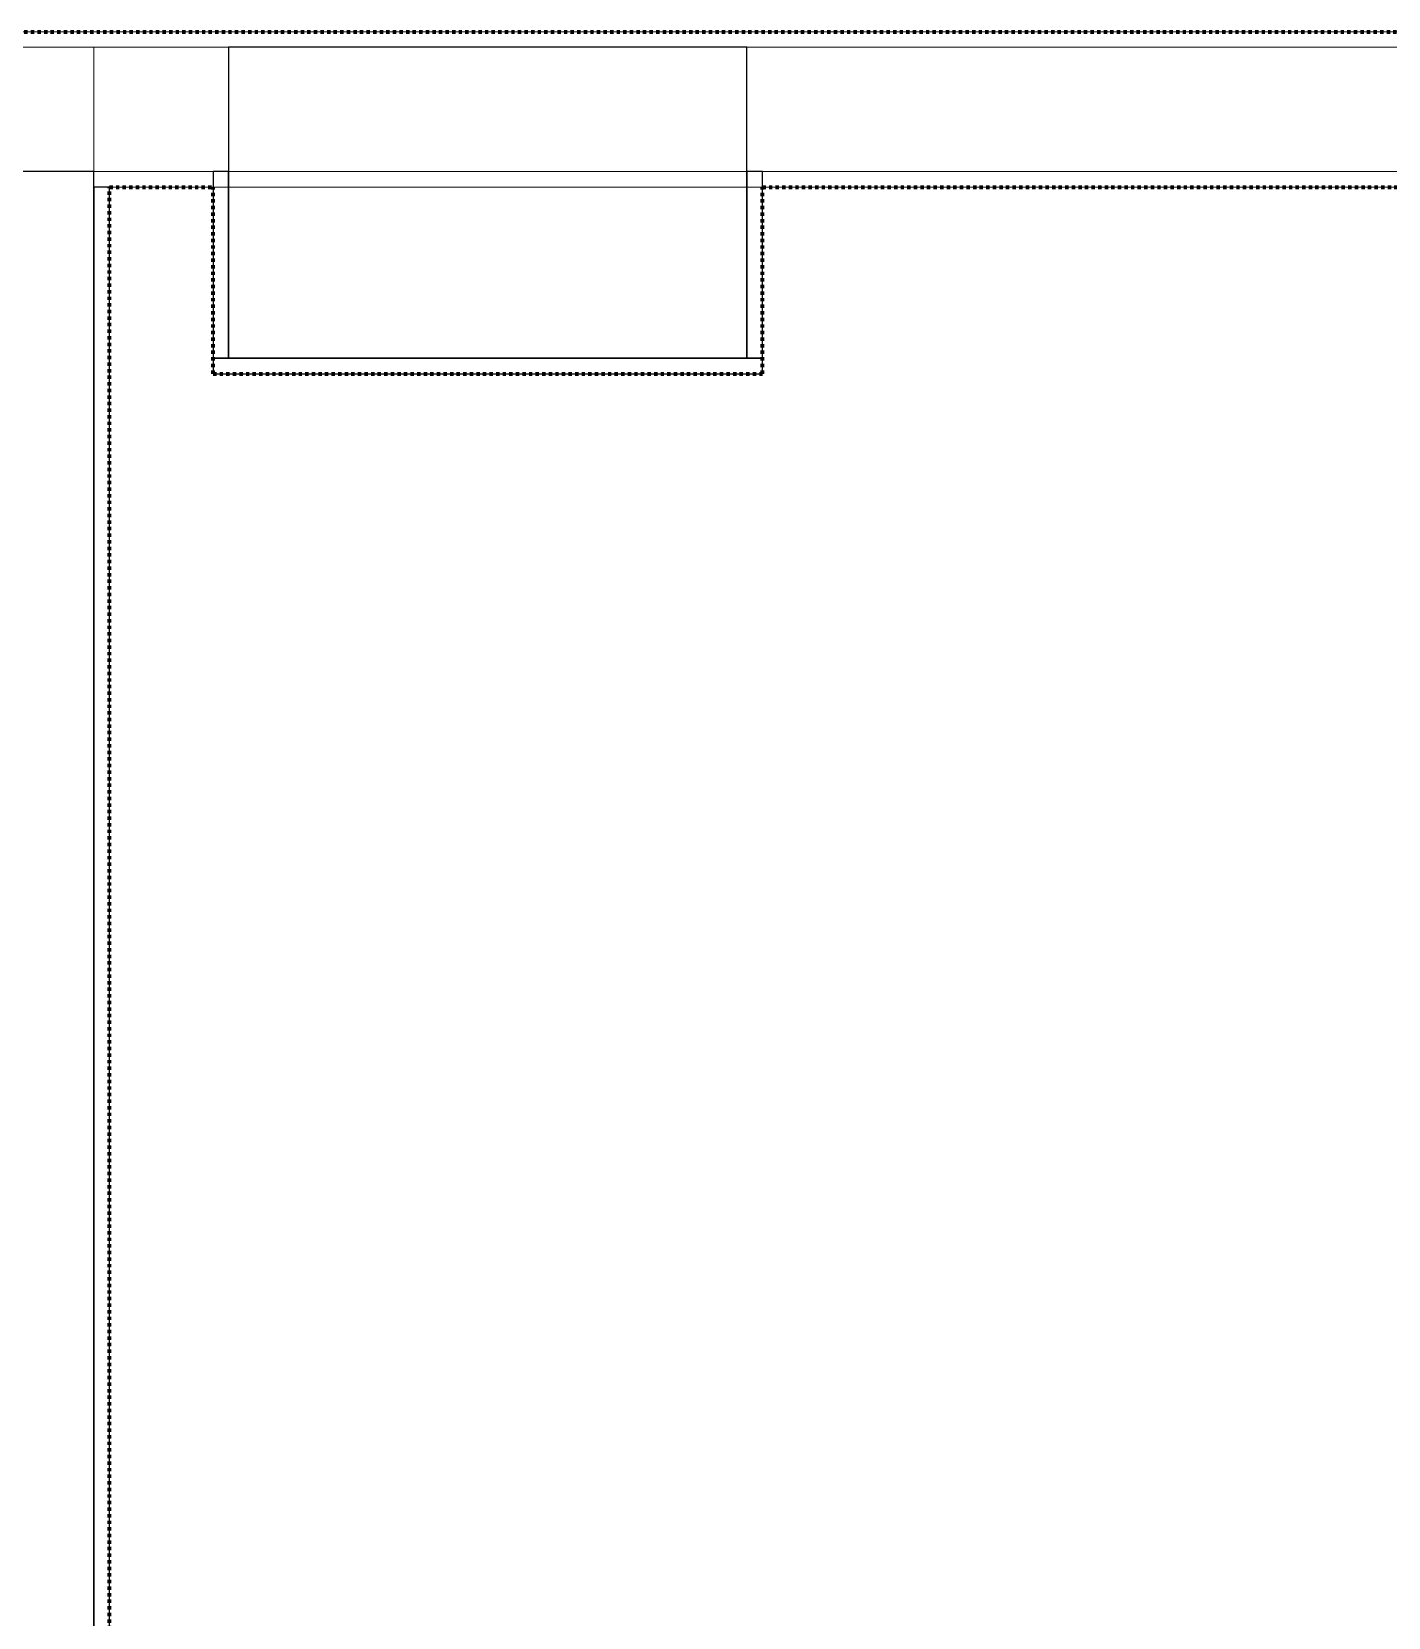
# Model space of a CAD drawing. Header units: millimetres. Extents: x -5300 to 98858, y -5196 to 93886.
# Drawn here: x 38560 to 39869, y 41635 to 43165 of the extents above; entities that cross this region are included whole.
import ezdxf

# ---------------------------------------------------------------- set-up
doc = ezdxf.new("R2010")
doc.units = ezdxf.units.MM
doc.linetypes.add('Штрих', pattern=[6.35, 3.175, -3.175])
doc.linetypes.add('Штрих_2_', pattern=[6.35, 3.175, -3.175])
for name, color, linetype, lineweight, true_color in [('_Разделитель помещений_', 4, 'Штрих', 70, 0x00ffff), ('Колонны', 7, 'Continuous', 18, 0x7f7f7f), ('Стены', 7, 'Continuous', 18, 0x7f7f7f), ('Стены разрез', 7, 'Continuous', 50, 0x7f7f7f)]:
    doc.layers.add(name, color=color, linetype=linetype, lineweight=lineweight, true_color=true_color)

# ---------------------------------------------------------------- blocks, each defined once
blk = doc.blocks.new('СТ_ВОКОЛ-006 130694 - СТ_ВОКОЛ-006 2-245580-Подвал')
at = {"layer": 'Стены', "color": 254, "true_color": 0xd4d4d4}
blk.add_line((38750, 42850), (39250, 42850), dxfattribs=at)
blk = doc.blocks.new('СТ_ВОКОЛ-006 130694 - СТ_ВОКОЛ-006 130694-245577-Подвал')
at = {"layer": 'Стены', "color": 254, "true_color": 0xd4d4d4}
for p, q in [((38735, 42850), (38735, 42850)), ((39265, 42850), (39265, 42850)), ((38735, 42835), (38735, 42835)), ((39265, 42835), (39265, 42835))]:
    blk.add_line(p, q, dxfattribs=at)
at = {"layer": 'Стены разрез', "color": 254, "lineweight": 25, "true_color": 0xd4d4d4}
for p, q in [((39265, 42850), (38735, 42850)), ((38735, 42850), (38735, 42835)), ((39265, 42835), (39265, 42850)), ((38735, 42835), (39265, 42835))]:
    blk.add_line(p, q, dxfattribs=at)
blk.add_blockref('СТ_ВОКОЛ-006 130694 - СТ_ВОКОЛ-006 2-245580-Подвал', (0, 0))
blk = doc.blocks.new('СТ_ВОКОЛ-007 130802 - СТ_ВОКОЛ-007 2-245596-Подвал')
at = {"layer": 'Стены', "color": 254, "true_color": 0xd4d4d4}
blk.add_line((39250, 42850), (39250, 43150), dxfattribs=at)
blk = doc.blocks.new('СТ_ВОКОЛ-007 130802 - СТ_ВОКОЛ-007 130802-245593-Подвал')
at = {"layer": 'Стены', "color": 254, "true_color": 0xd4d4d4}
for p, q in [((39250, 43030), (39250, 43030)), ((39265, 43030), (39265, 43030)), ((39250, 42850), (39250, 42850)), ((39265, 42850), (39265, 42850))]:
    blk.add_line(p, q, dxfattribs=at)
at = {"layer": 'Стены разрез', "color": 254, "lineweight": 25, "true_color": 0xd4d4d4}
for p, q in [((39265, 43030), (39250, 43030)), ((39250, 43030), (39250, 42850)), ((39265, 42850), (39265, 43030)), ((39250, 42850), (39265, 42850))]:
    blk.add_line(p, q, dxfattribs=at)
blk.add_blockref('СТ_ВОКОЛ-007 130802 - СТ_ВОКОЛ-007 2-245596-Подвал', (0, 0))
blk = doc.blocks.new('СТ_ВОКОЛ-009 130915 - СТ_ВОКОЛ-009 2-245612-Подвал')
at = {"layer": 'Стены', "color": 254, "true_color": 0xd4d4d4}
blk.add_line((38750, 43150), (38750, 42850), dxfattribs=at)
blk = doc.blocks.new('СТ_ВОКОЛ-009 130915 - СТ_ВОКОЛ-009 130915-245609-Подвал')
at = {"layer": 'Стены', "color": 254, "true_color": 0xd4d4d4}
for p, q in [((38735, 43030), (38735, 43030)), ((38750, 43030), (38750, 43030)), ((38735, 42850), (38735, 42850)), ((38750, 42850), (38750, 42850))]:
    blk.add_line(p, q, dxfattribs=at)
at = {"layer": 'Стены разрез', "color": 254, "lineweight": 25, "true_color": 0xd4d4d4}
for p, q in [((38750, 43030), (38735, 43030)), ((38735, 43030), (38735, 42850)), ((38750, 42850), (38750, 43030)), ((38735, 42850), (38750, 42850))]:
    blk.add_line(p, q, dxfattribs=at)
blk.add_blockref('СТ_ВОКОЛ-009 130915 - СТ_ВОКОЛ-009 2-245612-Подвал', (0, 0))
blk = doc.blocks.new('СТВ_Перегородка_Кирпич 150221 - СТВ_Перегородка_Кирпич 2-246686-Подвал')
at = {"layer": 'Стены', "color": 254, "true_color": 0xd4d4d4}
blk.add_line((38620, 41310), (38620, 43150), dxfattribs=at)
blk = doc.blocks.new('СТВ_Перегородка_Кирпич 150221 - СТВ_Перегородка_Кирпич 150221-246683-Подвал')
at = {"layer": 'Стены', "color": 254, "true_color": 0xd4d4d4}
for p, q in [((38620, 43030), (38620, 43030)), ((38620, 43015), (38620, 43015)), ((38635, 43015), (38635, 43015))]:
    blk.add_line(p, q, dxfattribs=at)
at = {"layer": 'Стены разрез', "color": 254, "lineweight": 25, "true_color": 0xd4d4d4}
for p, q in [((38620, 43030), (38500, 43030)), ((38620, 41190), (38620, 43030)), ((38635, 43015), (38620, 43015)), ((38620, 43015), (38620, 41310)), ((38635, 41310), (38635, 43015))]:
    blk.add_line(p, q, dxfattribs=at)
blk.add_blockref('СТВ_Перегородка_Кирпич 150221 - СТВ_Перегородка_Кирпич 2-246686-Подвал', (0, 0))
blk = doc.blocks.new('СТВ_Перегородка_Кирпич 242319 - СТВ_Перегородка_Кирпич 2-249685-Подвал')
at = {"layer": 'Стены', "color": 254, "true_color": 0xd4d4d4}
blk.add_line((33750, 43150), (58000, 43150), dxfattribs=at)
blk = doc.blocks.new('СТВ_Перегородка_Кирпич 242319 - СТВ_Перегородка_Кирпич-249678-Подвал')
at = {"layer": 'Стены', "color": 254, "true_color": 0xd4d4d4}
for p, q in [((33750, 43165), (57830, 43165)), ((57830, 43165), (33750, 43165)), ((44735, 43165), (35765, 43165)), ((57830, 43150), (33750, 43150)), ((57830, 43150), (33750, 43150)), ((35750, 43150), (44750, 43150)), ((35750, 43150), (44750, 43150)), ((35750, 43150), (38750, 43150)), ((44735, 43150), (35765, 43150)), ((39250, 43150), (38750, 43150)), ((38750, 43150), (38750, 43030)), ((38750, 43030), (38750, 43150)), ((38750, 43150), (38750, 43150)), ((38750, 43030), (38750, 43150)), ((39250, 43150), (38750, 43150)), ((38750, 43150), (38750, 43150)), ((39250, 43150), (39250, 43030)), ((39250, 43150), (39250, 43030)), ((39250, 43150), (39250, 43150)), ((39250, 43030), (39250, 43150)), ((39250, 43150), (44750, 43150)), ((39250, 43150), (39250, 43150)), ((35750, 43030), (38750, 43030)), ((35750, 43030), (44750, 43030)), ((44750, 43030), (35750, 43030)), ((38620, 43030), (38620, 43030)), ((38620, 43030), (38620, 43015)), ((38620, 43030), (38620, 43015)), ((38620, 43015), (38620, 43030)), ((38620, 43030), (44750, 43030)), ((44750, 43030), (38620, 43030)), ((38620, 43030), (38620, 43030)), ((38735, 43030), (38620, 43030)), ((38750, 43030), (38735, 43030)), ((38735, 43030), (38735, 43015)), ((38735, 43030), (38735, 43030)), ((38735, 43015), (38735, 43030)), ((38735, 43015), (38735, 43030)), ((38735, 43030), (38735, 43030)), ((38735, 43030), (38750, 43030)), ((39250, 43030), (38750, 43030)), ((38750, 43030), (38750, 43030)), ((38750, 43030), (39250, 43030)), ((38750, 43030), (38750, 43030)), ((38750, 43030), (38750, 43015)), ((39250, 43030), (38750, 43030)), ((38750, 43030), (38750, 43015)), ((38750, 43015), (38750, 43030)), ((38750, 43030), (38750, 43030)), ((38750, 43015), (38750, 43030)), ((38750, 43030), (38750, 43030)), ((38750, 43030), (39250, 43030)), ((39250, 43030), (44750, 43030)), ((39250, 43030), (39250, 43030)), ((39250, 43030), (39250, 43030)), ((39265, 43030), (39250, 43030)), ((39250, 43030), (39250, 43015)), ((39250, 43030), (39250, 43030)), ((39250, 43030), (39250, 43015)), ((39250, 43015), (39250, 43030)), ((39250, 43015), (39250, 43030)), ((39250, 43030), (39250, 43030)), ((39250, 43030), (39265, 43030)), ((39265, 43030), (39265, 43030)), ((39265, 43030), (39265, 43015)), ((39265, 43030), (39265, 43015)), ((39265, 43015), (39265, 43030)), ((39265, 43030), (39265, 43030)), ((44735, 43030), (39265, 43030)), ((38620, 43015), (38620, 43015)), ((38620, 43015), (44750, 43015)), ((38620, 43015), (38735, 43015)), ((38620, 43015), (38620, 43015)), ((44750, 43015), (38620, 43015)), ((38750, 43015), (38735, 43015)), ((38735, 43015), (38735, 43015)), ((38735, 43015), (38750, 43015)), ((38735, 43015), (38735, 43015)), ((39250, 43015), (38750, 43015)), ((38750, 43015), (38750, 43015)), ((38750, 43015), (39250, 43015)), ((38750, 43015), (38750, 43015)), ((39265, 43015), (39250, 43015)), ((39250, 43015), (39250, 43015)), ((39250, 43015), (39265, 43015)), ((39250, 43015), (39250, 43015)), ((39265, 43015), (44735, 43015)), ((39265, 43015), (39265, 43015)), ((39265, 43015), (39265, 43015))]:
    blk.add_line(p, q, dxfattribs=at)
blk = doc.blocks.new('СТВ_Перегородка_Кирпич 242319 - СТВ_Перегородка_Кирпич 242319-249682-Подвал')
for name in ['СТВ_Перегородка_Кирпич 242319 - СТВ_Перегородка_Кирпич-249678-Подвал', 'СТВ_Перегородка_Кирпич 242319 - СТВ_Перегородка_Кирпич 2-249685-Подвал']:
    blk.add_blockref(name, (0, 0))
blk = doc.blocks.new('КОЛ-004 500х300 500 x 300 130573 - КОЛ-004 500х300 500 x 300 130573-385524-Подвал')
at = {"layer": 'Колонны', "color": 254, "lineweight": 25, "true_color": 0xd4d4d4}
for p, q in [((250, 150), (-250, 150)), ((-250, 150), (-250, -150)), ((250, -150), (250, 150)), ((-250, -150), (250, -150))]:
    blk.add_line(p, q, dxfattribs=at)
at = {"layer": 'Колонны', "color": 254, "true_color": 0xd4d4d4}
for p, q in [((-250, 150), (-250, 150)), ((250, 150), (250, 150)), ((-250, -150), (-250, -150)), ((250, -150), (250, -150))]:
    blk.add_line(p, q, dxfattribs=at)

msp = doc.modelspace()

# ---------------------------------------------------------------- linework, layer by layer
at = {"layer": '_Разделитель помещений_', "color": 131, "linetype": 'Штрих_2_', "true_color": 0xaaffff}
for p, q in [((15750, 43165), (57830, 43165)), ((38635, 41325), (38635, 43015)), ((38635, 43015), (38735, 43015)), ((38735, 42835), (38735, 43015)), ((39265, 42835), (39265, 43015)), ((39265, 43015), (44735, 43015)), ((38735, 42835), (39265, 42835))]:
    msp.add_line(p, q, dxfattribs=at)

# ---------------------------------------------------------------- block references
at = {"layer": 'Колонны', "color": 254, "true_color": 0xd4d4d4}
msp.add_blockref('КОЛ-004 500х300 500 x 300 130573 - КОЛ-004 500х300 500 x 300 130573-385524-Подвал', (39000, 43000), dxfattribs=at)
at = {"layer": 'Стены', "color": 254, "true_color": 0xd4d4d4}
for name in ['СТВ_Перегородка_Кирпич 242319 - СТВ_Перегородка_Кирпич 242319-249682-Подвал', 'СТВ_Перегородка_Кирпич 150221 - СТВ_Перегородка_Кирпич 150221-246683-Подвал', 'СТ_ВОКОЛ-009 130915 - СТ_ВОКОЛ-009 130915-245609-Подвал', 'СТ_ВОКОЛ-007 130802 - СТ_ВОКОЛ-007 130802-245593-Подвал', 'СТ_ВОКОЛ-006 130694 - СТ_ВОКОЛ-006 130694-245577-Подвал']:
    msp.add_blockref(name, (0, 0), dxfattribs=at)

doc.saveas('drawing.dxf')
